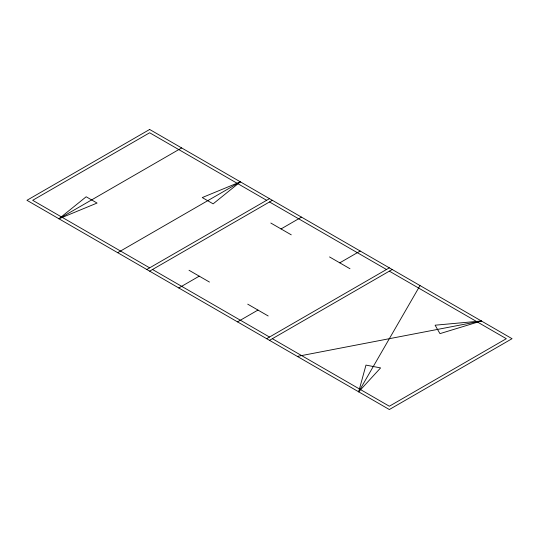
<?xml version="1.0" encoding="UTF-8"?>
<svg xmlns="http://www.w3.org/2000/svg" width="539" height="539" viewBox="0 0 539 539"><rect width="100%" height="100%" fill="white"/><g stroke="black" fill="none" stroke-linecap="round" stroke-linejoin="round"><path stroke-width="0.81" d="M358.664 391.826L365.974 365.105L380.588 367.915L358.664 391.826L420.022 285.555M58.94 218.78L86.179 196.769L97.067 203.055L58.94 218.78L181.65 147.935M240.374 181.838L213.134 203.85L202.246 197.564L240.374 181.838L117.664 252.683M146.797 269.5L269.5 198.655M149.653 271.151L272.363 200.306M178.786 287.967L199.235 276.163M281.041 228.934L301.49 217.129M237.51 321.871L257.959 310.066M339.765 262.837L360.214 251.033M266.637 338.694L389.347 267.849M269.5 340.345L392.203 269.5M481.374 320.981L439.965 333.634L435.094 325.199L481.374 320.981L297.312 356.4M266.637 200.306L149.653 132.769L32.677 200.306L149.653 267.849M269.5 201.963L386.483 269.5M389.347 271.151L506.323 338.694L389.347 406.231L272.363 338.694M270.814 223.031L291.269 234.836M329.538 256.935L349.986 268.739M189.014 270.261L209.462 282.065M247.731 304.164L268.186 315.969M152.517 269.5L269.5 337.037M149.653 129.468L26.95 200.306L389.347 409.532L512.05 338.694L149.653 129.468"/></g></svg>
